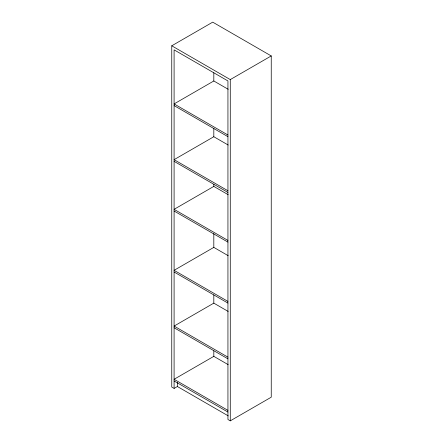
<?xml version="1.0" encoding="UTF-8"?>
<svg xmlns="http://www.w3.org/2000/svg" width="443" height="443" viewBox="0 0 443 443"><rect width="100%" height="100%" fill="white"/><g stroke="black" fill="none" stroke-linecap="round" stroke-linejoin="round"><path stroke-width="0.66" d="M171.757 45.801L212.723 22.15L271.243 55.94L271.243 397.199L230.277 420.85L227.94 419.499L227.94 80.942L174.093 49.849L174.093 388.411L171.757 387.06L171.757 45.801L230.277 79.59L271.243 55.94M228.173 89.27L213.814 80.98L174.093 103.911L227.94 134.999M228.173 145.022L213.814 136.732L174.093 159.663L227.94 190.75M228.173 194.693L213.814 186.403L174.093 209.334L227.94 240.422M228.173 255.677L213.814 247.388L174.093 270.319L227.94 301.406M228.173 311.429L213.814 303.139L174.093 326.07L227.94 357.158M228.173 364.644L213.814 356.355L174.093 379.286L227.94 410.373M174.093 388.411L177.383 386.512L228.239 415.872M174.093 105.6L227.94 136.688M174.093 161.352L227.94 192.439M174.093 211.023L227.94 242.111M174.093 272.008L227.94 303.095M174.093 327.759L227.94 358.847M174.093 380.974L227.94 412.062M230.277 79.59L230.277 420.85M213.814 72.768L213.814 80.98M213.814 128.52L213.814 136.732M213.814 184.343L213.814 186.403M213.814 233.599L213.814 247.388M213.814 294.927L213.814 303.139M213.814 350.856L213.814 356.355M177.383 382.459L177.383 386.512"/></g></svg>
